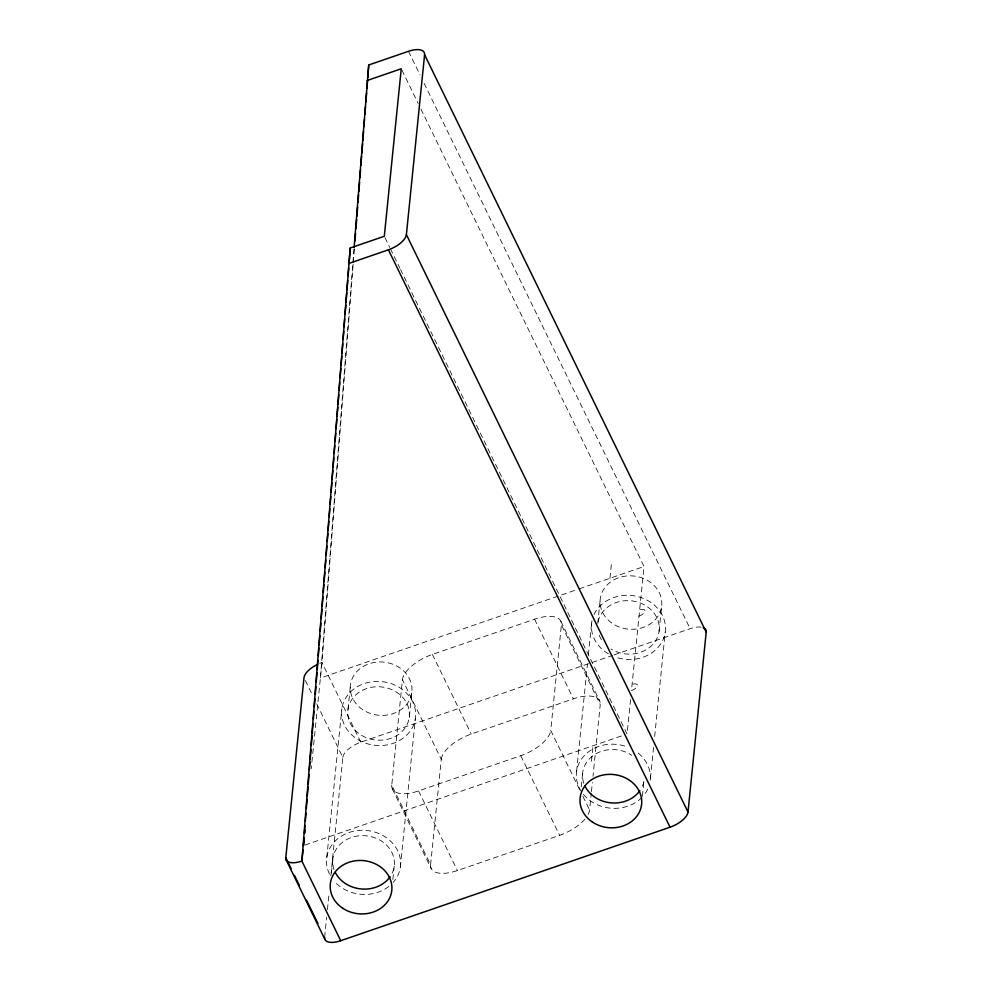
<?xml version="1.0" encoding="UTF-8"?>
<svg xmlns="http://www.w3.org/2000/svg" width="992" height="992" viewBox="0 0 992 992"><rect width="100%" height="100%" fill="white"/><g stroke="black" fill="none" stroke-linecap="round" stroke-linejoin="round"><path stroke-width="0.74" stroke-dasharray="4.96 3.72" d="M354.008 248.806L320.404 678.057L577.79 589.347M353.164 264.17L321.966 662.544L311.228 768.726M353.288 262.632L354.367 248.732M326.777 857.609L341.843 708.722M324.632 937.279L326.653 917.29M327.434 909.602L328.997 894.226M330.857 875.762L342.835 757.367L316.051 702.435M331.427 873.01L332.903 858.402M347.969 709.516L350.486 684.703M584.982 819.107A30.913 13.752 -26 0 1 559.612 835.326L457.424 870.554A30.913 13.752 -26 0 1 430.602 864.826L391.753 785.193L402.43 679.718A30.913 13.752 -26 0 1 432.388 654.422L534.576 619.206A30.913 13.752 -26 0 1 561.398 624.923L600.247 704.568L592.98 776.414M392.882 879.482L394.208 866.351M409.274 717.452A30.913 26.697 5.8 0 0 366.482 688.597A30.913 26.697 5.8 0 0 360.108 734.402A30.913 26.697 5.8 0 0 409.274 717.452L411.792 692.639A30.913 26.697 5.8 0 0 368.999 663.784A30.913 26.697 5.8 0 0 362.626 709.59A30.913 26.697 5.8 0 0 411.792 692.639M400.346 867.144L415.412 718.245A37.101 32.029 5.8 0 0 364.064 683.624A37.101 32.029 5.8 0 0 356.401 738.581A37.101 32.029 5.8 0 0 415.412 718.245M430.602 864.826L441.266 759.364L402.43 679.718M579.526 789.434L550.734 730.397L561.398 624.923M576.588 771.503L587.462 664.057M588.392 654.856L591.654 622.616M581.238 786.904L582.726 772.297M597.792 623.41L600.296 598.598M591.443 761.273L593.018 745.761M609.956 578.249L611.531 562.749M588.194 814.382A30.913 13.752 -26 0 0 589.57 810.03L591.269 793.228M591.43 791.69L592.36 782.527M630.565 699.571L627.08 734.018L400.582 269.626M420.918 109.07L644.031 566.506L631.47 690.593A6.188 2.753 -26 0 0 637.459 685.584A6.188 2.753 -26 0 0 632.301 684.319L632.102 684.406M642.407 796.303L644.031 780.245A30.913 26.697 5.8 0 1 642.035 786.954M659.097 631.346L661.602 606.534A30.913 26.697 5.8 0 0 618.81 577.679A30.913 26.697 5.8 0 0 612.436 623.484A30.913 26.697 5.8 0 0 661.602 606.534M653.579 747.274L650.157 781.039A37.101 32.029 5.8 0 0 635.599 751.167M654.658 736.523L665.223 632.14M579.254 588.839L644.031 566.506M342.835 757.367A18.55 8.246 -26 0 1 360.815 742.19L590.6 662.991M592.063 662.482L612.548 655.427M614.011 654.918L690.122 628.692A18.55 8.246 -26 0 1 701.89 627.266M441.266 759.364A30.913 13.752 -26 0 1 471.225 734.068L573.426 698.839A30.913 13.752 -26 0 1 600.247 704.568M391.753 785.193A30.913 13.752 -26 0 0 418.574 790.909L520.775 755.693A30.913 13.752 -26 0 0 550.734 730.397M304.916 845.06L622.815 735.481M639.009 616.119L639.208 616.069A6.188 2.753 -26 0 0 644.998 611.022A6.188 2.753 -26 0 0 639.629 609.944M408.506 51.286L420.038 74.946M424.105 83.291L690.122 628.692M401.934 70.147L418.202 103.515M384.983 237.646L389.732 247.38M390.414 248.769L399.9 268.237M560.84 621.252L599.689 700.885M534.576 619.206L573.426 698.839M582.874 796.303L589.57 810.03M520.775 755.693L559.612 835.326M432.388 654.422L471.225 734.068M418.574 790.909L457.424 870.554M392.311 788.863L431.16 868.508M360.815 742.19L321.966 662.544A18.55 8.246 -26 0 0 319.734 663.388M305.338 680.475L312.703 695.578M594.047 614.569A37.101 32.029 5.8 0 1 642.233 597.965A37.101 32.029 5.8 0 1 662.83 640.2A37.101 32.029 5.8 0 1 614.656 656.803M608.493 653.902A37.101 32.029 5.8 0 1 592.174 619.876M647.764 789.086A37.101 32.029 5.8 0 1 643.027 796.266M642.035 797.332A37.101 32.029 5.8 0 1 582.366 793.03M581.498 791.814A37.101 32.029 5.8 0 1 585.243 754.676A37.101 32.029 5.8 0 1 627.167 746.852M329.493 874.113A37.101 32.029 5.8 0 1 367.982 830.639A37.101 32.029 5.8 0 1 393.204 882.372M388.889 886.426A37.101 32.029 5.8 0 1 334.428 881.454M334.056 869.513A30.913 26.697 5.8 0 1 366.432 835.834A30.913 26.697 5.8 0 1 390.86 875.552M583.879 783.407A30.913 26.697 5.8 0 1 595.597 753.97A30.913 26.697 5.8 0 1 631.892 755.358M598.015 622.034A30.913 26.697 5.8 0 1 637.98 602.206A30.913 26.697 5.8 0 1 656.146 639.89A30.913 26.697 5.8 0 1 611.01 649.004M601.474 639.704A30.913 26.697 5.8 0 1 598.498 633.144"/><path stroke-width="1.49" d="M367.189 80.501L401.252 68.758L384.301 236.257L350.238 248L301.878 861.068L340.727 940.714L670.034 827.216A18.55 8.246 -26 0 0 688.002 812.039L706.205 632.127L424.588 54.721A18.55 8.246 -26 0 0 408.506 51.286L368.751 64.988L354.132 247.256M304.06 837.843L303.453 845.556L304.073 839.418M304.42 833.206L305.028 825.493M305.387 820.855L305.995 813.13M306.354 808.505L307.086 799.242M307.322 796.154L308.041 786.892M308.289 783.792L309.008 774.529M309.38 769.904L309.975 762.178M310.223 759.091L310.942 749.828M311.314 745.19L312.034 735.928M312.282 732.84L313.001 723.577M313.36 718.952L313.968 711.227M314.328 706.589L314.935 698.876M315.295 694.239L315.902 686.526M316.262 681.888L316.994 672.626M317.229 669.538L317.961 660.275M318.32 655.638L318.928 647.912M319.164 644.825L319.895 635.562M320.255 630.937L320.862 623.212M321.222 618.586L321.954 609.311M322.189 606.224L322.921 596.961M323.28 592.336L323.888 584.61M324.124 581.523L324.855 572.26M325.215 567.622L325.822 559.91M326.182 555.272L326.901 546.009M327.273 541.372L327.868 533.659M328.116 530.571L328.836 521.308M329.208 516.671L329.803 508.946M330.175 504.32L330.77 496.595M331.142 491.97L331.861 482.707M332.109 479.607L332.828 470.344M333.076 467.257L333.796 457.994M334.155 453.369L334.763 445.644M335.122 441.006L335.73 433.293M336.09 428.656L336.821 419.393M337.057 416.305L337.788 407.042M338.024 403.955L338.756 394.692M339.115 390.054L339.723 382.342M340.082 377.704L340.814 368.441M341.05 365.354L341.781 356.091M342.017 353.003L342.748 343.728M343.108 339.103L343.716 331.378M344.075 326.752L344.683 319.027M345.042 314.402L345.762 305.127M346.01 302.039L346.729 292.776M346.977 289.689L347.696 280.426M348.068 275.788L348.663 268.076M349.035 263.438L350.238 248M354.975 241.006L355.582 233.294M355.942 228.656L356.674 219.393M356.909 216.306L357.641 207.043M358 202.405L358.608 194.692M358.844 191.605L359.575 182.342M359.935 177.704L360.53 169.979M360.902 165.354L361.621 156.091M361.869 153.004L362.588 143.741M362.836 140.653L363.556 131.378M363.915 126.753L364.523 119.028M364.882 114.402L365.49 106.677M365.85 102.04L366.581 92.777M366.941 88.152L367.548 80.426M367.784 77.339L368.751 64.988M291.152 868.62L285.795 857.634L303.998 677.722A18.55 8.246 -26 0 1 317.527 664.38M303.031 849.784L301.878 861.068A18.55 8.246 -26 0 1 285.795 857.634M304.693 833.268L305.003 830.192M688.002 812.039L406.385 234.633L424.588 54.721M348.676 263.512L388.418 249.81A18.55 8.246 -26 0 0 406.385 234.633M388.418 249.81L670.034 827.216M294.5 875.49L299.187 885.1M306.553 900.203L317.936 923.54M286.13 859.841L324.967 939.486M340.727 940.714A18.55 8.246 -26 0 1 324.632 937.279M703.266 627.676A18.55 8.246 -26 0 1 706.205 632.127M390.067 876.767A30.913 26.697 5.8 0 1 361.485 888.993A30.913 26.697 5.8 0 1 335.172 872.166M639.877 790.661A30.913 26.697 5.8 0 1 611.295 802.888A30.913 26.697 5.8 0 1 584.982 786.061M342.538 908.114A30.913 26.697 5.8 0 0 391.704 891.163A30.913 26.697 5.8 0 0 348.911 862.308A30.913 26.697 5.8 0 0 342.538 908.114M592.348 822.008A30.913 26.697 5.8 0 0 641.514 805.058A30.913 26.697 5.8 0 0 598.722 776.203A30.913 26.697 5.8 0 0 592.348 822.008"/></g></svg>
